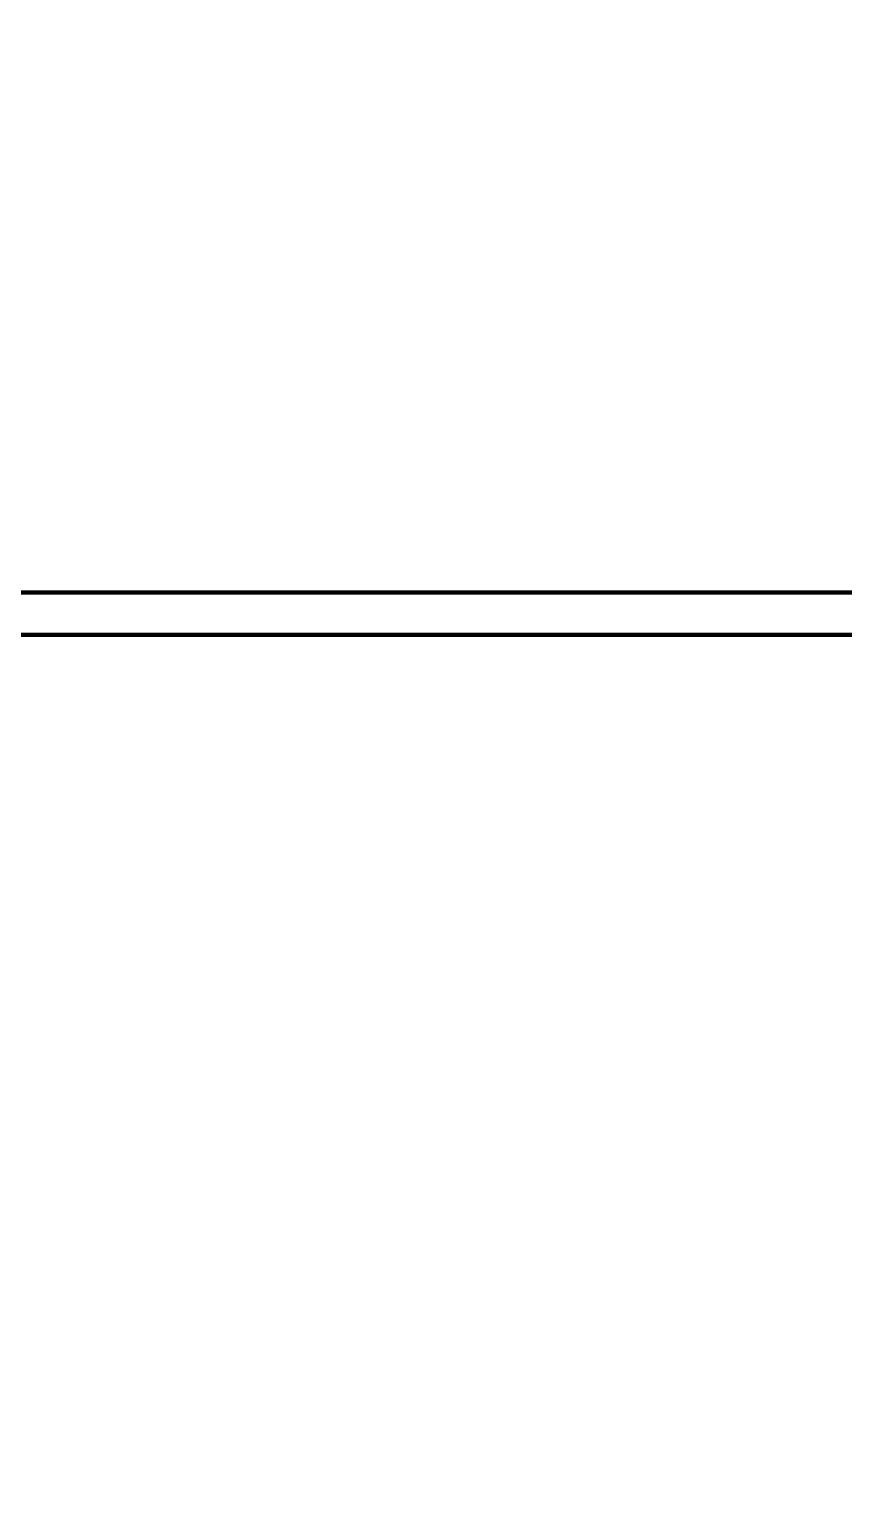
# Model space of a CAD drawing. Extents: x 3002737 to 4077523, y -995787 to -7267.
# Drawn here: x 3079713 to 3098887, y -837795 to -803319 of the extents above; entities that cross this region are included whole.
import ezdxf

# ---------------------------------------------------------------- set-up
doc = ezdxf.new("R2010")
doc.units = 0
doc.header["$LTSCALE"] = 1000
doc.header["$MEASUREMENT"] = 0
doc.layers.add('yichutu', color=7, linetype='CONTINUOUS', true_color=0xffffff, plot=False)
doc.layers.add('图框', color=147, linetype='CONTINUOUS', lineweight=20)

msp = doc.modelspace()

# ---------------------------------------------------------------- linework, layer by layer
at = {"layer": 'yichutu', "color": 7, "true_color": 0xffffff}
for points in [[(3032735, -817586.6), (3032735, -758186.6), (3116835, -758186.6), (3116835, -817586.6)], [(3032735, -875986.6), (3032735, -816586.6), (3116835, -816586.6), (3116835, -875986.6)]]:
    msp.add_lwpolyline(points, close=True, dxfattribs=at)
at = {"layer": '图框'}
for points in [[(3032735, -758186.6), (3116835, -758186.6), (3116835, -817586.6), (3032735, -817586.6)], [(3032735, -758186.6), (3116835, -758186.6), (3116835, -817586.6), (3032735, -817586.6)], [(3032735, -816586.6), (3116835, -816586.6), (3116835, -875986.6), (3032735, -875986.6)], [(3032735, -816586.6), (3116835, -816586.6), (3116835, -875986.6), (3032735, -875986.6)]]:
    msp.add_lwpolyline(points, close=True, dxfattribs=at)
at = {"layer": '图框', "const_width": 100}
for points in [[(3115835, -816586.6), (3115835, -759186.6), (3035235, -759186.6), (3035235, -816586.6)], [(3115835, -874986.6), (3115835, -817586.6), (3035235, -817586.6), (3035235, -874986.6)]]:
    msp.add_lwpolyline(points, close=True, dxfattribs=at)

doc.saveas('drawing.dxf')
